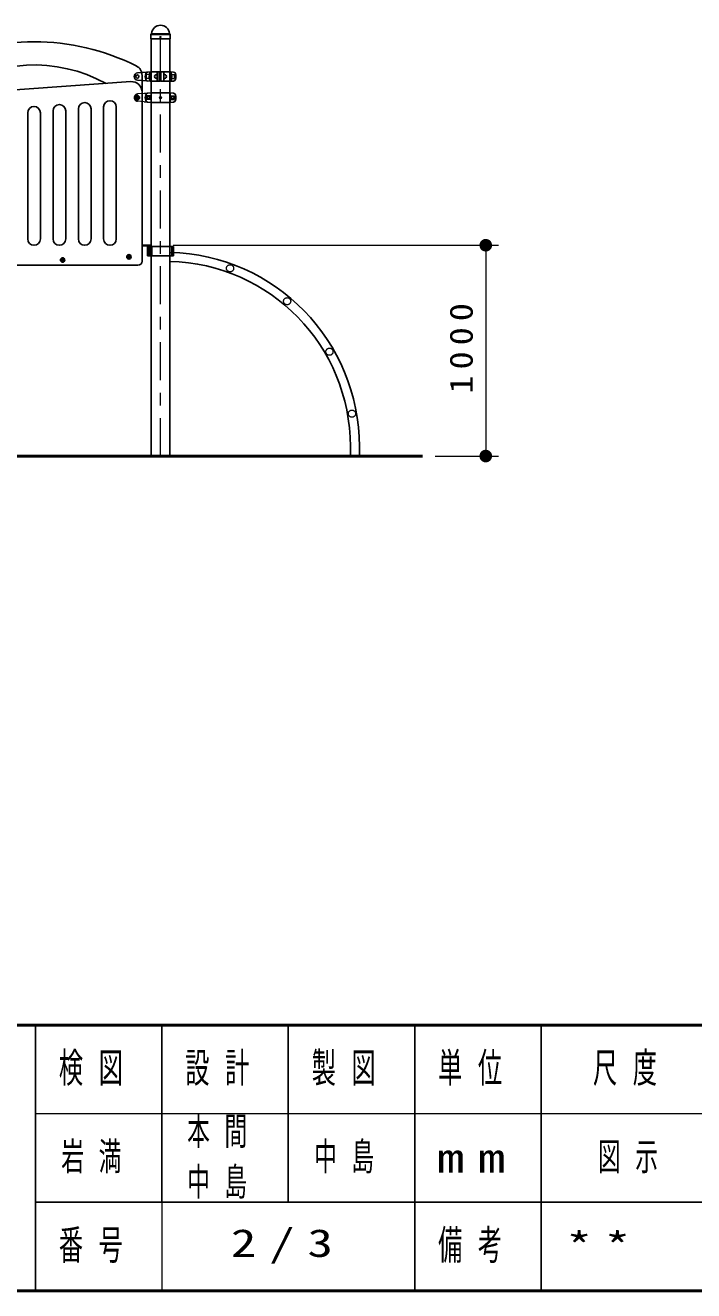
# Model space of a CAD drawing. Units: millimetres on the paper, scale 1:60. Extents: x -385 to 0, y -594 to 267.
# Drawn here: x -243.3 to -190.4, y -297 to -197 of the extents above; entities that cross this region are included whole.
import ezdxf

# ---------------------------------------------------------------- set-up
doc = ezdxf.new("R2010")
doc.units = ezdxf.units.MM
doc.linetypes.add('USER1', pattern=[4.5, 2.5, -2])
doc.linetypes.add('USER2', pattern=[6, 3, -1, 1, -1])
doc.layers.add('LY_1', color=7, linetype='Continuous', lineweight=25)
doc.styles.add('ＭＳ ゴシック', font='')
doc.styles.get('ＭＳ ゴシック').set_extended_font_data('MS Gothic')

# ---------------------------------------------------------------- blocks, each defined once
blk = doc.blocks.new('filled_dot')
at = {"color": 0, "linetype": 'Continuous', "lineweight": -2, "const_width": 1.25}
blk.add_lwpolyline([(-0.625, 0, 1), (0.625, 0, 1)], format="xyb", close=True, dxfattribs=at)

msp = doc.modelspace()

# ---------------------------------------------------------------- linework, layer by layer
at = {"layer": 'LY_1'}
for p, q in [((-233.377, -198.029), (-233.371, -197.698)), ((-233.369, -198.037), (-233.377, -198.029)), ((-233.369, -198.037), (-231.837, -198.037)), ((-233.35, -197.65), (-233.332, -197.631)), ((-233.346, -231.02), (-233.346, -198.037)), ((-231.856, -197.65), (-231.875, -197.631)), ((-231.861, -231.02), (-231.861, -198.037)), ((-231.829, -198.028), (-231.837, -198.037)), ((-231.829, -198.028), (-231.836, -197.698)), ((-233.37, -200.645), (-234.42, -200.73)), ((-234.062, -215.604), (-234.062, -200.923)), ((-233.372, -200.645), (-232.662, -200.645)), ((-232.874, -200.866), (-232.907, -200.864)), ((-232.874, -201.02), (-232.874, -200.662)), ((-232.874, -201.02), (-232.874, -201.379)), ((-232.628, -200.679), (-232.628, -201.362)), ((-232.578, -200.679), (-232.578, -201.362)), ((-231.835, -200.645), (-232.545, -200.645)), ((-232.332, -201.02), (-232.332, -200.662)), ((-232.332, -200.866), (-232.299, -200.864)), ((-232.332, -201.02), (-232.332, -201.379)), ((-231.836, -200.645), (-231.573, -200.668)), ((-250.68, -202.544), (-234.954, -201.422)), ((-233.37, -201.395), (-234.42, -201.311)), ((-233.372, -201.395), (-232.662, -201.395)), ((-232.874, -201.175), (-232.907, -201.176)), ((-231.837, -201.395), (-232.545, -201.395)), ((-232.332, -201.175), (-232.299, -201.176)), ((-231.836, -201.395), (-231.573, -201.372)), ((-234.503, -202.648), (-234.437, -202.61)), ((-234.503, -202.648), (-234.503, -202.725)), ((-234.503, -202.725), (-234.437, -202.764)), ((-234.437, -202.61), (-234.37, -202.648)), ((-234.437, -202.764), (-234.37, -202.725)), ((-234.37, -202.648), (-234.37, -202.725)), ((-233.37, -202.312), (-233.895, -202.358)), ((-233.37, -203.062), (-233.895, -203.016)), ((-231.837, -202.312), (-233.37, -202.312)), ((-231.837, -203.062), (-233.37, -203.062)), ((-231.837, -202.312), (-231.573, -202.335)), ((-231.837, -203.062), (-231.573, -203.039)), ((-243.103, -203.885), (-243.103, -213.854)), ((-242.103, -213.854), (-242.103, -203.885)), ((-241.103, -203.731), (-241.103, -213.854)), ((-240.103, -213.854), (-240.103, -203.731)), ((-239.103, -203.578), (-239.103, -213.854)), ((-238.103, -213.854), (-238.103, -203.578)), ((-237.103, -203.425), (-237.103, -213.854)), ((-236.103, -213.854), (-236.103, -203.425)), ((-233.346, -214.354), (-234.062, -214.354)), ((-233.346, -214.392), (-234.062, -214.392)), ((-233.633, -214.454), (-231.573, -214.454)), ((-233.633, -214.454), (-233.633, -215.204)), ((-233.504, -214.454), (-233.504, -215.204)), ((-233.455, -214.454), (-233.455, -215.204)), ((-233.299, -214.454), (-233.299, -215.204)), ((-231.712, -214.454), (-231.712, -215.204)), ((-231.573, -214.454), (-231.573, -215.204)), ((-250.812, -215.937), (-234.395, -215.937)), ((-240.42, -215.482), (-240.353, -215.443)), ((-240.42, -215.482), (-240.42, -215.559)), ((-240.42, -215.559), (-240.353, -215.597)), ((-240.353, -215.443), (-240.287, -215.482)), ((-240.353, -215.597), (-240.287, -215.559)), ((-240.287, -215.482), (-240.287, -215.559)), ((-235.17, -215.232), (-235.103, -215.193)), ((-235.17, -215.232), (-235.17, -215.309)), ((-235.17, -215.309), (-235.103, -215.347)), ((-235.103, -215.193), (-235.037, -215.232)), ((-235.103, -215.347), (-235.037, -215.309)), ((-235.037, -215.232), (-235.037, -215.309)), ((-233.633, -215.204), (-231.573, -215.204)), ((-217.589, -230.27), (-217.589, -231.02)), ((-216.877, -230.27), (-216.877, -231.02)), ((-242.5, -276), (-242.5, -297)), ((-232.5, -276), (-232.5, -290)), ((-222.5, -276), (-222.5, -290)), ((-212.5, -276), (-212.5, -297)), ((-202.5, -276), (-202.5, -290)), ((-242.5, -290), (0, -290)), ((-202.5, -290), (-202.5, -297))]:
    msp.add_line(p, q, dxfattribs=at)
at = {"layer": 'LY_1', "lineweight": 13}
for p, q in [((-233.348, -197.678), (-231.859, -197.678)), ((-233.317, -197.62), (-231.891, -197.62)), ((-233.407, -200.866), (-233.715, -200.866)), ((-233.715, -201.174), (-233.715, -200.866)), ((-232.737, -200.679), (-232.737, -201.362)), ((-231.799, -200.866), (-231.491, -200.866)), ((-231.491, -201.174), (-231.491, -200.866)), ((-233.407, -201.174), (-233.715, -201.174)), ((-231.799, -201.174), (-231.491, -201.174)), ((-233.407, -202.533), (-233.716, -202.533)), ((-233.716, -202.841), (-233.716, -202.533)), ((-233.407, -202.841), (-233.716, -202.841)), ((-231.799, -202.533), (-231.491, -202.533)), ((-231.799, -202.841), (-231.491, -202.841)), ((-231.491, -202.841), (-231.491, -202.533)), ((-231.603, -214.354), (-205.877, -214.354)), ((-206.877, -214.354), (-206.877, -231.02)), ((-210.877, -231.02), (-205.877, -231.02)), ((-242.5, -283), (-187.5, -283)), ((-232.5, -290), (-232.5, -297))]:
    msp.add_line(p, q, dxfattribs=at)
at = {"layer": 'LY_1', "linetype": 'USER1', "lineweight": 13}
for p, q in [((-233.345, -197.687), (-231.862, -197.687)), ((-233.895, -202.358), (-234.42, -202.397)), ((-233.895, -203.016), (-234.42, -202.977)), ((-233.353, -202.329), (-233.353, -203.045)), ((-231.853, -202.329), (-231.853, -203.045))]:
    msp.add_line(p, q, dxfattribs=at)
at = {"layer": 'LY_1', "linetype": 'USER2', "lineweight": 13}
msp.add_line((-232.603, -231.02), (-232.603, -197.687), dxfattribs=at)
at = {"layer": 'LY_1', "lineweight": 50}
for p, q in [((-340.047, -231.02), (-211.877, -231.02)), ((-385, -276), (0, -276)), ((-385, -297), (0, -297))]:
    msp.add_line(p, q, dxfattribs=at)
at = {"layer": 'LY_1'}
for centre, radius in [((-232.603, -197.903), 0.05), ((-234.436, -201.02), 0.125), ((-234.437, -202.687), 0.175), ((-240.353, -215.52), 0.175), ((-235.103, -215.27), 0.175)]:
    msp.add_circle(centre, radius, dxfattribs=at)
at = {"layer": 'LY_1', "linetype": 'USER1', "lineweight": 13}
for centre, radius in [((-234.437, -202.687), 0.125), ((-234.437, -202.687), 0.104), ((-240.353, -215.52), 0.104), ((-235.103, -215.27), 0.104), ((-227.103, -216.175), 0.283), ((-222.591, -218.78), 0.283), ((-219.243, -222.77), 0.283), ((-217.461, -227.666), 0.283)]:
    msp.add_circle(centre, radius, dxfattribs=at)
at = {"layer": 'LY_1', "lineweight": 13}
for centre, radius in [((-234.437, -202.687), 0.0917), ((-233.562, -202.687), 0.154), ((-233.562, -202.687), 0.0833), ((-232.603, -202.687), 0.0833), ((-231.645, -202.687), 0.154), ((-231.645, -202.687), 0.0833), ((-240.353, -215.52), 0.0917), ((-235.103, -215.27), 0.0917)]:
    msp.add_circle(centre, radius, dxfattribs=at)
at = {"layer": 'LY_1'}
for centre, radius, start, end in [((-232.603, -197.687), 0.72, 90, 173.3676), ((-232.603, -197.687), 0.72, 6.6324, 90), ((-233.301, -197.699), 0.07, 135, 178.99605), ((-233.365, -197.598), 0.0467, 315, 353.3676), ((-231.842, -197.598), 0.0467, 186.6324, 225), ((-231.906, -197.699), 0.07, 1.00395, 45), ((-242.603, -216.334), 18.065, 63.42654, 116.57346), ((-242.603, -211.909), 11.807, 61.21208, 124.54598), ((-234.395, -201.02), 0.291, 95, 265), ((-234.895, -200.923), 0.833, 0, 63.42654), ((-232.978, -201.02), 0.833, 163.80375, 196.19625), ((-233.618, -200.834), 0.167, 95, 163.80375), ((-232.56, -201.02), 0.935, 159.19706, 200.80294), ((-233.372, -200.712), 0.0667, 90, 159.19706), ((-232.913, -201.02), 0.156, 88, 272), ((-232.857, -200.662), 0.0167, 90, 180), ((-232.662, -200.679), 0.0333, 0, 90), ((-232.545, -200.679), 0.0333, 90, 180), ((-232.349, -200.662), 0.0167, 0, 90), ((-232.294, -201.02), 0.156, 268, 92), ((-231.835, -200.712), 0.0667, 20.80294, 90), ((-232.646, -201.02), 0.935, 339.19706, 20.80294), ((-231.588, -200.834), 0.167, 16.19625, 85), ((-232.228, -201.02), 0.833, 343.80375, 16.19625), ((-234.895, -202.253), 0.833, 0, 94.07912), ((-233.618, -201.206), 0.167, 196.19625, 265), ((-233.372, -201.329), 0.0667, 200.80294, 270), ((-232.857, -201.379), 0.0167, 180, 270), ((-232.662, -201.362), 0.0333, 270, 0), ((-232.545, -201.362), 0.0333, 180, 270), ((-232.349, -201.379), 0.0167, 270, 0), ((-231.835, -201.329), 0.0667, 270, 339.19706), ((-231.588, -201.206), 0.167, 275, 343.80375), ((-236.603, -203.425), 0.5, 0, 180), ((-232.978, -202.687), 0.833, 163.80375, 196.19625), ((-233.618, -202.501), 0.167, 95, 163.80375), ((-233.618, -202.873), 0.167, 196.19625, 265), ((-231.588, -202.501), 0.167, 16.19625, 85), ((-231.588, -202.873), 0.167, 275, 343.80375), ((-232.228, -202.687), 0.833, 343.80375, 16.19625), ((-242.603, -203.885), 0.5, 0, 180), ((-240.603, -203.731), 0.5, 0, 180), ((-238.603, -203.578), 0.5, 0, 180), ((-242.603, -213.854), 0.5, 180, 0), ((-240.603, -213.854), 0.5, 180, 0), ((-238.603, -213.854), 0.5, 180, 0), ((-236.603, -213.854), 0.5, 180, 0), ((-232.233, -230.27), 15.356, 0, 88.60999), ((-234.395, -215.604), 0.333, 270, 0), ((-232.233, -230.27), 14.644, 0, 88.54242)]:
    msp.add_arc(centre, radius, start, end, dxfattribs=at)
at = {"layer": 'LY_1', "lineweight": 13}
for centre, radius, start, end in [((-235.541, -201.02), 2.139, 355.87048, 4.12952), ((-232.703, -200.679), 0.0333, 90, 180), ((-229.665, -201.02), 2.139, 175.87048, 184.12952), ((-232.703, -201.362), 0.0333, 180, 270), ((-235.541, -202.687), 2.139, 355.87048, 4.12952), ((-229.665, -202.687), 2.139, 175.87048, 184.12952)]:
    msp.add_arc(centre, radius, start, end, dxfattribs=at)
at = {"layer": 'LY_1', "linetype": 'USER1', "lineweight": 13}
for centre, radius, start, end in [((-234.395, -202.687), 0.291, 95, 265), ((-233.37, -202.329), 0.0167, 0, 91.98888), ((-233.37, -203.045), 0.0167, 270, 0)]:
    msp.add_arc(centre, radius, start, end, dxfattribs=at)

# ---------------------------------------------------------------- block references
at = {"layer": 'LY_1', "lineweight": 13, "xscale": 0.4, "yscale": 0.4}
for p, rotation in [((-206.877, -214.354), 270), ((-206.877, -231.02), 90)]:
    msp.add_blockref('filled_dot', p, dxfattribs=dict(at, rotation=rotation))

# ---------------------------------------------------------------- texts
at = {"layer": 'LY_1', "insert": (-207.877, -222.266), "char_height": 1.833, "attachment_point": 8, "rotation": 90, "style": 'ＭＳ ゴシック'}
msp.add_mtext('\\T1.33;\\W1.15;1000', dxfattribs=at)
at = {"layer": 'LY_1', "style": 'ＭＳ ゴシック'}
for s, insert, char_height, attachment_point in [('\\T1.64;\\W0.6;検図', (-237.5, -279.5), 2.346, 5), ('\\T1.64;\\W0.6;設計', (-227.5, -279.5), 2.346, 5), ('\\T1.64;\\W0.6;製図', (-217.5, -279.5), 2.346, 5), ('\\T1.64;\\W0.6;単位', (-207.5, -279.5), 2.346, 5), ('\\T1.64;\\W0.6;尺度', (-195.25, -279.5), 2.346, 5), ('\\T1.64;\\W0.6;本間', (-230.5, -284.5), 2.199, 4), ('\\T1.64;\\W0.6;岩満', (-237.5, -286.5), 2.199, 5), ('\\T1.64;\\W0.6;中島', (-217.5, -286.5), 2.199, 5), ('\\T1.5;\\W1.35;mm', (-207.5, -286.5), 2.346, 5), ('\\T1.64;\\W0.6;図示', (-198, -286.5), 2.199, 4), ('\\T1.64;\\W0.6;中島', (-230.5, -288.5), 2.199, 4), ('\\T1.64;\\W0.6;番号', (-237.5, -293.5), 2.346, 5), ('\\T1.5;\\W1.35;2/3', (-222.5, -293.5), 2.199, 5), ('\\T1.64;\\W0.6;備考', (-207.5, -293.5), 2.346, 5), ('\\T1.5;\\W1.35;**', (-200.5, -293.5), 2.199, 4)]:
    msp.add_mtext(s, dxfattribs=dict(at, insert=insert, char_height=char_height, attachment_point=attachment_point))

doc.saveas('drawing.dxf')
